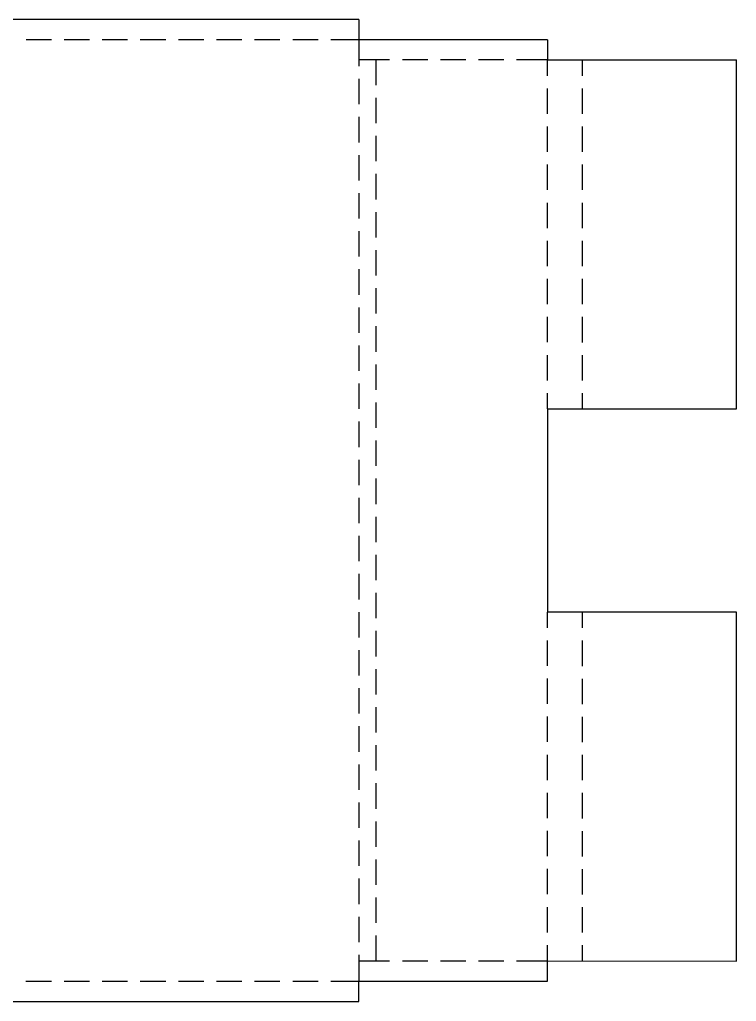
# Model space of a CAD drawing. Extents: x 310 to 3649, y -238 to 259.
# Drawn here: x 2600.2 to 2779.4, y 13 to 258.5 of the extents above; entities that cross this region are included whole.
import ezdxf

# ---------------------------------------------------------------- set-up
doc = ezdxf.new("R2010")
doc.units = 0

msp = doc.modelspace()

# ---------------------------------------------------------------- linework, layer by layer
at = {"layer": '01 CUT', "color": 7}
for points in [[(2685.022962, 258.54603), (2458.318092, 258.54603)], [(2685.022962, 258.54603), (2685.022962, 253.466046)], [(2732.235063, 253.466046), (2685.022962, 253.466046)], [(2732.235063, 253.466046), (2732.235063, 248.470728), (2779.447164, 248.470728)], [(2732.235063, 161.169087), (2779.447164, 161.169087), (2779.447164, 248.470728)], [(2732.235063, 161.169087), (2732.235063, 110.369247)], [(2779.447164, 110.369247), (2732.235063, 110.369247)], [(2732.235063, 23.162855), (2779.447164, 23.078188), (2779.447164, 110.369247)], [(2732.235063, 18.082871), (2732.235063, 23.162855)], [(2685.022962, 18.082871), (2732.235063, 18.082871)], [(2685.022962, 13.002887), (2685.022962, 18.082871)], [(2458.318092, 13.002887), (2685.022962, 13.002887)]]:
    msp.add_lwpolyline(points, dxfattribs=at)
at = {"layer": '02 SCORE', "color": 10}
for points in [[(2608.188204, 253.466046), (2601.838224, 253.466046)], [(2617.713174, 253.466046), (2611.363194, 253.466046)], [(2627.238144, 253.466046), (2620.888164, 253.466046)], [(2636.763114, 253.466046), (2630.413134, 253.466046)], [(2646.288084, 253.466046), (2639.938104, 253.466046)], [(2655.813054, 253.466046), (2649.463074, 253.466046)], [(2665.338024, 253.466046), (2658.988044, 253.466046)], [(2674.862994, 253.466046), (2668.513014, 253.466046)], [(2685.022962, 253.466046), (2678.037984, 253.466046)], [(2685.022962, 253.466046), (2685.022962, 246.893817)], [(2692.759354, 248.470728), (2685.022962, 248.470728)], [(2689.340948, 248.460145), (2689.340948, 242.173665)], [(2702.284324, 248.470728), (2695.934344, 248.470728)], [(2711.809294, 248.470728), (2705.459314, 248.470728)], [(2721.334264, 248.470728), (2714.984284, 248.470728)], [(2732.235063, 248.470728), (2724.509254, 248.470728)], [(2732.235063, 244.512574), (2732.235063, 248.470728)], [(2740.871036, 248.460145), (2740.871036, 244.512574)], [(2685.022962, 243.718827), (2685.022962, 237.368847)], [(2732.235063, 234.987604), (2732.235063, 241.337584)], [(2740.871036, 241.337584), (2740.871036, 234.987604)], [(2689.340948, 238.998675), (2689.340948, 232.648695)], [(2685.022962, 234.193857), (2685.022962, 227.843877)], [(2732.235063, 225.462634), (2732.235063, 231.812614)], [(2740.871036, 231.812614), (2740.871036, 225.462634)], [(2689.340948, 229.473705), (2689.340948, 223.123725)], [(2685.022962, 224.668887), (2685.022962, 218.318907)], [(2732.235063, 215.937664), (2732.235063, 222.287644)], [(2740.871036, 222.287644), (2740.871036, 215.937664)], [(2689.340948, 219.948735), (2689.340948, 213.598755)], [(2685.022962, 215.143917), (2685.022962, 208.793937)], [(2732.235063, 206.412694), (2732.235063, 212.762674)], [(2740.871036, 212.762674), (2740.871036, 206.412694)], [(2689.340948, 210.423765), (2689.340948, 204.073785)], [(2685.022962, 205.618947), (2685.022962, 199.268967)], [(2732.235063, 196.887724), (2732.235063, 203.237704)], [(2740.871036, 203.237704), (2740.871036, 196.877141)], [(2689.340948, 200.898795), (2689.340948, 194.548815)], [(2685.022962, 196.093977), (2685.022962, 189.743997)], [(2732.235063, 187.362754), (2732.235063, 193.712734)], [(2740.871036, 193.702151), (2740.871036, 187.352171)], [(2689.340948, 191.373825), (2689.340948, 185.023845)], [(2685.022962, 186.569007), (2685.022962, 180.219027)], [(2732.235063, 177.837784), (2732.235063, 184.187764)], [(2740.871036, 184.177181), (2740.871036, 177.827201)], [(2689.340948, 181.848855), (2689.340948, 175.498875)], [(2685.022962, 177.044037), (2685.022962, 170.694057)], [(2732.235063, 168.312814), (2732.235063, 174.662794)], [(2740.871036, 174.652211), (2740.871036, 168.302231)], [(2689.340948, 172.323885), (2689.340948, 165.973905)], [(2685.022962, 167.519067), (2685.022962, 161.169087)], [(2732.235063, 161.169087), (2732.235063, 165.127241)], [(2740.871036, 165.127241), (2740.871036, 161.17967)], [(2689.340948, 162.798915), (2689.340948, 156.448935)], [(2685.022962, 157.994097), (2685.022962, 151.644117)], [(2689.340948, 153.273945), (2689.340948, 146.923965)], [(2685.022962, 148.469127), (2685.022962, 142.119147)], [(2689.340948, 143.748975), (2689.340948, 137.398995)], [(2685.022962, 138.944157), (2685.022962, 132.594177)], [(2689.340948, 134.224005), (2689.340948, 127.874025)], [(2685.022962, 129.419187), (2685.022962, 123.069207)], [(2689.340948, 124.699035), (2689.340948, 118.349055)], [(2685.022962, 119.894217), (2685.022962, 113.544237)], [(2689.340948, 115.174065), (2689.340948, 108.824085)], [(2685.022962, 110.369247), (2685.022962, 104.019267)], [(2732.235063, 106.453426), (2732.235063, 110.369247)], [(2740.871036, 110.358663), (2740.871036, 106.400509)], [(2689.340948, 105.649095), (2689.340948, 99.299115)], [(2732.235063, 96.928456), (2732.235063, 103.278436)], [(2740.871036, 103.225519), (2740.871036, 96.875539)], [(2685.022962, 100.844277), (2685.022962, 94.494297)], [(2689.340948, 96.124125), (2689.340948, 89.774145)], [(2732.235063, 87.403486), (2732.235063, 93.753466)], [(2740.871036, 93.700549), (2740.871036, 87.350569)], [(2685.022962, 91.319307), (2685.022962, 84.969327)], [(2689.340948, 86.599155), (2689.340948, 80.249175)], [(2732.235063, 77.878516), (2732.235063, 84.228496)], [(2740.871036, 84.175579), (2740.871036, 77.825599)], [(2685.022962, 81.794337), (2685.022962, 75.444357)], [(2689.340948, 77.074185), (2689.340948, 70.724205)], [(2732.235063, 68.353546), (2732.235063, 74.703526)], [(2740.871036, 74.650609), (2740.871036, 68.300629)], [(2685.022962, 72.269367), (2685.022962, 65.919387)], [(2689.340948, 67.549215), (2689.340948, 61.199235)], [(2732.235063, 58.828576), (2732.235063, 65.178556)], [(2740.871036, 65.125639), (2740.871036, 58.775659)], [(2685.022962, 62.744397), (2685.022962, 56.394417)], [(2689.340948, 58.024245), (2689.340948, 51.674265)], [(2732.235063, 49.303606), (2732.235063, 55.653586)], [(2740.871036, 55.600669), (2740.871036, 49.250689)], [(2685.022962, 53.219427), (2685.022962, 46.869447)], [(2689.340948, 48.499275), (2689.340948, 42.149295)], [(2732.235063, 39.778636), (2732.235063, 46.128616)], [(2740.871036, 46.075699), (2740.871036, 39.725719)], [(2685.022962, 43.694457), (2685.022962, 37.344477)], [(2689.340948, 38.974305), (2689.340948, 32.624325)], [(2732.235063, 30.253666), (2732.235063, 36.603646)], [(2740.871036, 36.550729), (2740.871036, 30.200749)], [(2685.022962, 34.169487), (2685.022962, 27.819507)], [(2689.340948, 29.449335), (2689.340948, 23.173438)], [(2732.235063, 23.162855), (2732.235063, 27.078676)], [(2740.871036, 27.025759), (2740.871036, 23.078188)], [(2685.022962, 24.644517), (2685.022962, 18.082871)], [(2685.022962, 23.162855), (2692.759354, 23.162855)], [(2695.934344, 23.162855), (2702.284324, 23.162855)], [(2705.459314, 23.162855), (2711.809294, 23.162855)], [(2714.984284, 23.162855), (2721.334264, 23.162855)], [(2724.509254, 23.162855), (2732.235063, 23.162855)], [(2601.82764, 18.082871), (2608.17762, 18.082871)], [(2611.35261, 18.082871), (2617.70259, 18.082871)], [(2620.87758, 18.082871), (2627.22756, 18.082871)], [(2630.40255, 18.082871), (2636.763114, 18.082871)], [(2639.938104, 18.082871), (2646.288084, 18.082871)], [(2649.463074, 18.082871), (2655.813054, 18.082871)], [(2658.988044, 18.082871), (2665.338024, 18.082871)], [(2668.513014, 18.082871), (2674.862994, 18.082871)], [(2678.037984, 18.082871), (2685.022962, 18.082871)]]:
    msp.add_lwpolyline(points, dxfattribs=at)

doc.saveas('drawing.dxf')
